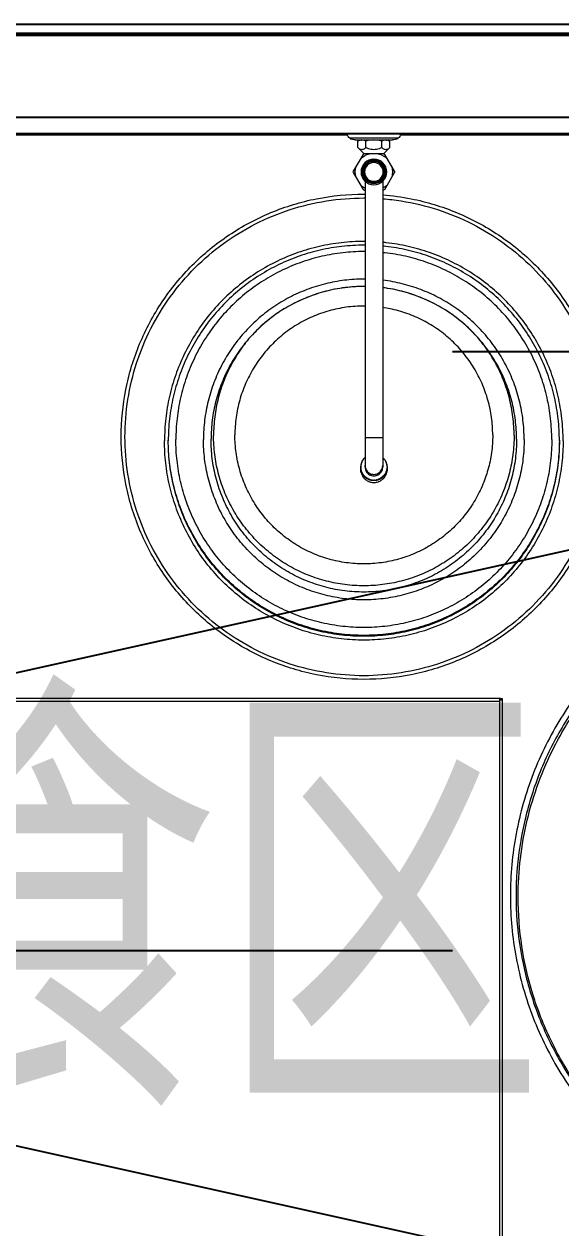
# Model space of a CAD drawing. Header units: millimetres. Extents: x 12325263 to 13848842, y -1463133 to 573208.
# Drawn here: x 12580280 to 12580707, y -837944 to -836987 of the extents above; entities that cross this region are included whole.
import ezdxf
from ezdxf.xclip import XClip

# ---------------------------------------------------------------- set-up
doc = ezdxf.new("R2010")
doc.units = ezdxf.units.MM
doc.header["$LTSCALE"] = 1000
doc.header["$XCLIPFRAME"] = 0
for name, color, linetype in [('A-ANNO-DIMS', 83, 'Continuous'), ('A-ANNO-TEXT', 7, 'Continuous'), ('fur202301', 252, 'Continuous'), ('WALL', 5, 'Continuous'), ('WALL-SHATCH', 8, 'Continuous'), ('建筑-楼板开洞', 251, 'Continuous')]:
    doc.layers.add(name, color=color, linetype=linetype)
doc.styles.add('_TCH_DIM_T3', font='SIMPLEX.shx', dxfattribs={"width": 0.705882, "bigfont": 'GBCBIG.shx'})
doc.styles.add('TITXV', font='', dxfattribs={"width": 0.7})
doc.styles.get('TITXV').set_extended_font_data('SimSun')
doc.dimstyles.new('_TCH_ARCH&&120', dxfattribs={"dimtxt": 306, "dimasz": 120, "dimexe": 300, "dimexo": 360, "dimgap": 147, "dimtad": 1, "dimdec": 0, "dimzin": 0, "dimdsep": 46, "dimtxsty": '_TCH_DIM_T3', "dimblk": 'ARCHTICK', "dimcen": 0.09, "dimclrt": 7, "dimazin": 2, "dimtfac": 1, "dimtdec": 0, "dimtix": 1, "dimtmove": 2, "dimatfit": 3, "dimfxl": 1, "dimfxlon": 1, "dimtolj": 1, "dimtzin": 0, "dimarcsym": 0})

# ---------------------------------------------------------------- blocks, each defined once
blk = doc.blocks.new('adgshg13-A$C7F010FC0')
at = {"layer": 'WALL-SHATCH'}
h = blk.add_hatch(color=256, dxfattribs=at)
h.dxf.hatch_style = 1
h.paths.add_polyline_path([(-60384.17, -16880.9), (-763.16, 197.48), (12587.62, -13153.3), (12587.62, -157996.02), (-162964.85, -188820.43), (-171262.38, -180522.9), (-171262.38, -31310.9), (-150707.19, -10755.71), (-131860.08, -7980.9), (-99162.38, -7980.9), (-99162.38, -4980.9), (-76620.43, -4980.9), (-70107.65, -16880.9)], flags=16)
h.paths.add_polyline_path([(-60091.23, -16380.9), (-646.88, 646.88), (12987.62, -12987.62), (12987.62, -158331.9), (-163100.58, -189250.38), (-171662.38, -180688.59), (-171662.38, -31145.21), (-150777.9, -10260.73), (-131896.69, -7480.9), (-99562.38, -7480.9), (-99562.38, -4580.9), (-76365.55, -4580.9), (-69907.51, -16380.9)])
blk = doc.blocks.new('A$C4C7A72D3')
at = {"layer": 'WALL', "color": 1}
blk.add_blockref('adgshg13-A$C7F010FC0', (210433.01, 205503.57), dxfattribs=at)
blk = doc.blocks.new('asdgag2019061318004869867')
at = {"color": 2, "lineweight": 25}
for p, q in [((2200, -7.1), (0, -7.1)), ((2200, -8.9), (0, -8.9)), ((0, -74.3), (2200, -74.3)), ((0.8, -87.1), (2199.2, -87.1))]:
    blk.add_line(p, q, dxfattribs=at)
at = {"lineweight": 0}
blk.add_line((821, -88.07), (41, -88.07), dxfattribs=at)
at = {"color": 1, "lineweight": 0}
for p, q in [((821, -87.41), (863, -87.41)), ((822.76, -90.72), (861.24, -90.72)), ((856.76, -92.1), (827.24, -92.1)), ((829.3, -93.08), (831, -92.1)), ((829.3, -98.1), (829.3, -93.08)), ((835.65, -98.1), (835.65, -93.08)), ((848.35, -98.1), (848.35, -93.08)), ((854.7, -93.08), (853, -92.1)), ((854.7, -98.1), (854.7, -93.08)), ((1337, -88.07), (863, -88.07)), ((825.66, -117), (833.4, -103.6)), ((834.3, -103.1), (829.3, -98.1)), ((834.26, -103.1), (849.74, -103.1)), ((849.7, -103.1), (854.7, -98.1)), ((850.6, -103.6), (858.34, -117)), ((833.4, -131.4), (825.66, -118)), ((858.34, -118), (850.6, -131.4)), ((835, -131.9), (834.26, -131.9)), ((835, -124.92), (835, -352.14)), ((849, -124.92), (849, -352.14)), ((849.74, -131.9), (849, -131.9)), ((759.44, -249.04), (759.69, -248.77)), ((940.31, -248.77), (940.56, -249.04)), ((849, -328.5), (835, -328.5)), ((831.76, -351.6), (831.5, -351.86)), ((831.5, -351.86), (831.75, -352.14)), ((831.5, -351.86), (831.5, -352.12)), ((831.5, -352.12), (831.62, -352.25)), ((831.75, -352.14), (831.5, -352.41)), ((831.5, -352.41), (831.76, -352.67)), ((831.5, -352.41), (831.5, -352.67)), ((831.5, -352.67), (831.63, -352.8)), ((831.5, -353.22), (831.5, -353.92)), ((831.81, -351.07), (831.53, -351.32)), ((831.53, -351.32), (831.76, -351.6)), ((831.53, -351.33), (831.53, -351.58)), ((831.53, -351.58), (831.64, -351.7)), ((831.76, -352.67), (831.53, -352.96)), ((831.53, -352.96), (831.81, -353.2)), ((831.53, -352.96), (831.53, -353.22)), ((831.53, -353.22), (831.68, -353.35)), ((831.88, -350.54), (831.59, -350.77)), ((831.59, -350.77), (831.81, -351.07)), ((831.59, -350.8), (831.59, -351.03)), ((831.59, -351.03), (831.66, -351.13)), ((831.81, -353.2), (831.59, -353.5)), ((831.59, -353.5), (831.88, -353.73)), ((831.59, -353.5), (831.59, -353.76)), ((831.59, -353.76), (831.75, -353.89)), ((831.97, -350.01), (831.68, -350.23)), ((831.68, -350.23), (831.88, -350.54)), ((831.68, -350.27), (831.68, -350.49)), ((831.68, -350.49), (831.76, -350.62)), ((831.88, -353.73), (831.68, -354.04)), ((831.68, -354.04), (831.97, -354.26)), ((831.68, -354.04), (831.68, -354.3)), ((832.1, -349.49), (831.79, -349.69)), ((831.79, -349.69), (831.97, -350.01)), ((831.79, -349.69), (831.79, -349.96)), ((831.79, -349.96), (831.86, -350.08)), ((832.25, -348.98), (831.93, -349.16)), ((831.93, -349.16), (832.1, -349.49)), ((831.93, -349.16), (831.93, -349.43)), ((831.93, -349.43), (831.99, -349.55)), ((832.43, -348.48), (832.1, -348.64)), ((832.1, -348.64), (832.25, -348.98)), ((832.1, -348.64), (832.1, -348.91)), ((832.1, -348.91), (832.15, -349.02)), ((832.64, -347.98), (832.3, -348.13)), ((832.3, -348.13), (832.43, -348.48)), ((832.3, -348.13), (832.3, -348.39)), ((832.3, -348.39), (832.35, -348.52)), ((832.87, -347.5), (832.52, -347.63)), ((832.52, -347.63), (832.64, -347.98)), ((832.52, -347.63), (832.52, -347.89)), ((832.52, -347.89), (832.55, -347.98)), ((833.12, -347.03), (832.77, -347.14)), ((832.77, -347.14), (832.87, -347.5)), ((832.77, -347.14), (832.77, -347.41)), ((832.77, -347.41), (832.79, -347.46)), ((833.4, -346.57), (833.05, -346.67)), ((833.05, -346.67), (833.12, -347.03)), ((833.05, -346.67), (833.05, -346.93)), ((833.05, -346.93), (833.07, -347.05)), ((833.71, -346.13), (833.35, -346.21)), ((833.35, -346.21), (833.4, -346.57)), ((833.35, -346.47), (833.36, -346.58)), ((834.03, -345.71), (833.67, -345.77)), ((833.67, -345.77), (833.71, -346.13)), ((834.38, -345.3), (834.02, -345.34)), ((834.02, -345.34), (834.03, -345.71)), ((834.75, -344.92), (834.38, -344.94)), ((834.38, -344.94), (834.38, -345.3)), ((834.77, -344.55), (834.75, -344.92)), ((835, -344.55), (834.77, -344.55)), ((849.23, -344.55), (849, -344.55)), ((849.25, -344.92), (849.23, -344.55)), ((849.62, -344.94), (849.25, -344.92)), ((849.62, -345.3), (849.62, -344.94)), ((849.98, -345.34), (849.62, -345.3)), ((849.97, -345.71), (849.98, -345.34)), ((850.33, -345.77), (849.97, -345.71)), ((850.29, -346.13), (850.33, -345.77)), ((850.65, -346.21), (850.29, -346.13)), ((850.6, -346.57), (850.65, -346.21)), ((850.95, -346.67), (850.6, -346.57)), ((850.64, -346.58), (850.65, -346.47)), ((850.88, -347.03), (850.95, -346.67)), ((851.23, -347.14), (850.88, -347.03)), ((850.93, -347.05), (850.95, -346.93)), ((850.95, -346.67), (850.95, -346.93)), ((851.13, -347.5), (851.23, -347.14)), ((851.48, -347.63), (851.13, -347.5)), ((851.2, -347.52), (851.23, -347.41)), ((851.23, -347.14), (851.23, -347.41)), ((851.36, -347.98), (851.48, -347.63)), ((851.7, -348.13), (851.36, -347.98)), ((851.45, -347.98), (851.48, -347.89)), ((851.48, -347.63), (851.48, -347.89)), ((851.57, -348.48), (851.7, -348.13)), ((851.9, -348.64), (851.57, -348.48)), ((851.65, -348.52), (851.7, -348.39)), ((851.7, -348.13), (851.7, -348.39)), ((851.75, -348.98), (851.9, -348.64)), ((852.07, -349.16), (851.75, -348.98)), ((851.85, -349.02), (851.9, -348.91)), ((851.9, -348.64), (851.9, -348.91)), ((851.9, -349.49), (852.07, -349.16)), ((852.21, -349.69), (851.9, -349.49)), ((852.01, -349.55), (852.07, -349.43)), ((852.03, -350.01), (852.21, -349.69)), ((852.32, -350.23), (852.03, -350.01)), ((852.03, -354.26), (852.32, -354.04)), ((852.07, -349.16), (852.07, -349.43)), ((852.12, -350.54), (852.32, -350.23)), ((852.41, -350.77), (852.12, -350.54)), ((852.12, -353.73), (852.41, -353.5)), ((852.32, -354.04), (852.12, -353.73)), ((852.14, -350.08), (852.21, -349.96)), ((852.19, -351.07), (852.41, -350.77)), ((852.47, -351.32), (852.19, -351.07)), ((852.19, -353.2), (852.47, -352.96)), ((852.41, -353.5), (852.19, -353.2)), ((852.21, -349.69), (852.21, -349.96)), ((852.24, -350.62), (852.32, -350.49)), ((852.24, -351.6), (852.47, -351.32)), ((852.5, -351.86), (852.24, -351.6)), ((852.24, -352.67), (852.5, -352.41)), ((852.47, -352.96), (852.24, -352.67)), ((852.25, -352.14), (852.5, -351.86)), ((852.5, -352.41), (852.25, -352.14)), ((852.25, -353.89), (852.41, -353.76)), ((852.32, -350.27), (852.32, -350.49)), ((852.32, -351.16), (852.41, -351.03)), ((852.32, -353.35), (852.47, -353.22)), ((852.32, -354.04), (852.32, -354.3)), ((852.36, -351.7), (852.47, -351.58)), ((852.37, -352.8), (852.5, -352.67)), ((852.38, -352.25), (852.5, -352.12)), ((852.41, -350.8), (852.41, -351.03)), ((852.41, -353.5), (852.41, -353.76)), ((852.47, -351.33), (852.47, -351.58)), ((852.47, -352.96), (852.47, -353.22)), ((852.5, -351.86), (852.5, -352.12)), ((852.5, -352.41), (852.5, -352.67)), ((852.5, -353.22), (852.5, -353.92)), ((831.68, -354.3), (831.85, -354.43)), ((831.97, -354.26), (831.79, -354.58)), ((831.79, -354.58), (832.1, -354.78)), ((831.79, -354.58), (831.79, -354.84)), ((831.79, -354.84), (831.98, -354.96)), ((832.1, -354.78), (831.93, -355.11)), ((831.93, -355.11), (832.25, -355.29)), ((831.93, -355.11), (831.93, -355.37)), ((831.93, -355.37), (832.14, -355.49)), ((832.25, -355.29), (832.1, -355.63)), ((832.1, -355.63), (832.43, -355.8)), ((832.1, -355.63), (832.1, -355.89)), ((832.1, -355.89), (832.32, -356)), ((832.43, -355.8), (832.3, -356.14)), ((832.3, -356.14), (832.64, -356.29)), ((832.3, -356.14), (832.3, -356.4)), ((832.3, -356.4), (832.54, -356.51)), ((832.64, -356.29), (832.52, -356.64)), ((832.52, -356.64), (832.87, -356.77)), ((832.52, -356.64), (832.52, -356.9)), ((832.52, -356.9), (832.78, -357)), ((832.87, -356.77), (832.77, -357.13)), ((832.77, -357.13), (833.12, -357.24)), ((832.77, -357.13), (832.77, -357.39)), ((832.77, -357.39), (833.05, -357.48)), ((833.12, -357.24), (833.05, -357.6)), ((833.05, -357.6), (833.4, -357.7)), ((833.05, -357.6), (833.05, -357.86)), ((833.05, -357.86), (833.34, -357.94)), ((833.4, -357.7), (833.35, -358.06)), ((833.35, -358.06), (833.71, -358.14)), ((833.35, -358.06), (833.35, -358.32)), ((833.35, -358.32), (833.65, -358.39)), ((833.71, -358.14), (833.67, -358.5)), ((833.67, -358.5), (834.03, -358.56)), ((833.67, -358.5), (833.67, -358.76)), ((833.67, -358.76), (833.99, -358.82)), ((834.03, -358.56), (834.02, -358.93)), ((834.02, -358.93), (834.38, -358.97)), ((834.02, -358.93), (834.02, -359.19)), ((834.02, -359.19), (834.38, -359.23)), ((834.38, -358.97), (834.38, -359.34)), ((834.38, -359.34), (834.75, -359.36)), ((834.38, -359.34), (834.38, -359.6)), ((834.38, -359.6), (834.75, -359.62)), ((834.75, -359.62), (834.75, -359.36)), ((834.75, -359.36), (834.77, -359.72)), ((834.75, -359.62), (834.77, -359.98)), ((834.77, -359.72), (835.14, -359.72)), ((834.77, -359.72), (834.77, -359.98)), ((834.77, -359.98), (835.14, -359.99)), ((835.14, -359.99), (835.14, -359.72)), ((835.14, -359.72), (835.18, -360.09)), ((835.14, -359.99), (835.18, -360.35)), ((835.18, -360.09), (835.55, -360.07)), ((835.18, -360.09), (835.18, -360.35)), ((835.18, -360.35), (835.55, -360.33)), ((835.55, -360.07), (835.61, -360.43)), ((835.55, -360.33), (835.55, -360.07)), ((835.55, -360.33), (835.61, -360.7)), ((835.61, -360.43), (835.98, -360.4)), ((835.61, -360.43), (835.61, -360.7)), ((835.61, -360.7), (835.98, -360.66)), ((835.98, -360.4), (836.05, -360.76)), ((835.98, -360.66), (835.98, -360.4)), ((835.98, -360.66), (836.05, -361.02)), ((836.05, -360.76), (836.42, -360.7)), ((836.05, -360.76), (836.05, -361.02)), ((836.05, -361.02), (836.42, -360.96)), ((836.42, -360.7), (836.51, -361.05)), ((836.42, -360.96), (836.42, -360.7)), ((836.42, -360.96), (836.51, -361.32)), ((836.51, -361.05), (836.88, -360.98)), ((836.51, -361.05), (836.51, -361.32)), ((836.51, -361.32), (836.88, -361.24)), ((836.88, -360.98), (836.99, -361.33)), ((836.88, -361.24), (836.88, -360.98)), ((836.88, -361.24), (836.99, -361.59)), ((836.99, -361.33), (837.35, -361.23)), ((836.99, -361.33), (836.99, -361.59)), ((836.99, -361.59), (837.35, -361.5)), ((837.35, -361.23), (837.48, -361.58)), ((837.35, -361.5), (837.35, -361.23)), ((837.35, -361.5), (837.48, -361.84)), ((837.48, -361.58), (837.83, -361.46)), ((837.48, -361.58), (837.48, -361.84)), ((837.48, -361.84), (837.83, -361.73)), ((837.83, -361.46), (837.98, -361.8)), ((837.83, -361.73), (837.83, -361.46)), ((837.83, -361.73), (837.98, -362.06)), ((837.98, -361.8), (838.33, -361.67)), ((837.98, -361.8), (837.98, -362.06)), ((837.98, -362.06), (838.33, -361.93)), ((838.33, -361.67), (838.5, -362)), ((838.33, -361.93), (838.33, -361.67)), ((838.33, -361.93), (838.5, -362.26)), ((838.5, -362), (838.83, -361.85)), ((838.5, -362), (838.5, -362.26)), ((838.5, -362.26), (838.83, -362.11)), ((838.83, -361.85), (839.02, -362.17)), ((838.83, -362.11), (838.83, -361.85)), ((838.83, -362.11), (839.02, -362.43)), ((839.02, -362.17), (839.35, -362)), ((839.02, -362.17), (839.02, -362.43)), ((839.02, -362.43), (839.35, -362.26)), ((839.35, -362), (839.55, -362.31)), ((839.35, -362.26), (839.35, -362)), ((839.35, -362.26), (839.55, -362.57)), ((839.55, -362.31), (839.87, -362.12)), ((839.55, -362.31), (839.55, -362.57)), ((839.55, -362.57), (839.87, -362.39)), ((839.87, -362.12), (840.09, -362.42)), ((839.87, -362.39), (839.87, -362.12)), ((839.87, -362.39), (840.09, -362.68)), ((840.09, -362.42), (840.4, -362.22)), ((840.09, -362.42), (840.09, -362.68)), ((840.09, -362.68), (840.4, -362.48)), ((840.4, -362.22), (840.63, -362.51)), ((840.4, -362.48), (840.4, -362.22)), ((840.4, -362.48), (840.63, -362.77)), ((840.63, -362.51), (840.93, -362.29)), ((840.63, -362.77), (840.93, -362.55)), ((840.63, -362.55), (840.63, -362.77)), ((840.93, -362.29), (841.18, -362.56)), ((840.93, -362.55), (840.93, -362.29)), ((840.93, -362.55), (841.18, -362.83)), ((841.18, -362.56), (841.46, -362.33)), ((841.18, -362.83), (841.46, -362.59)), ((841.18, -362.59), (841.18, -362.83)), ((841.46, -362.33), (841.73, -362.59)), ((841.46, -362.59), (841.46, -362.33)), ((841.46, -362.59), (841.73, -362.85)), ((841.73, -362.59), (842, -362.35)), ((841.73, -362.85), (842, -362.61)), ((841.73, -362.61), (841.73, -362.85)), ((842, -362.35), (842.27, -362.59)), ((842, -362.61), (842, -362.35)), ((842, -362.61), (842.27, -362.85)), ((842.27, -362.59), (842.54, -362.33)), ((842.27, -362.85), (842.54, -362.59)), ((842.27, -362.61), (842.27, -362.85)), ((842.54, -362.33), (842.82, -362.56)), ((842.54, -362.59), (842.54, -362.33)), ((842.54, -362.59), (842.82, -362.83)), ((842.82, -362.56), (843.07, -362.29)), ((842.82, -362.83), (843.07, -362.55)), ((842.82, -362.59), (842.82, -362.83)), ((843.07, -362.29), (843.37, -362.51)), ((843.07, -362.55), (843.07, -362.29)), ((843.07, -362.55), (843.37, -362.77)), ((843.37, -362.51), (843.6, -362.22)), ((843.37, -362.77), (843.6, -362.48)), ((843.37, -362.55), (843.37, -362.77)), ((843.6, -362.22), (843.91, -362.42)), ((843.6, -362.48), (843.6, -362.22)), ((843.6, -362.48), (843.91, -362.68)), ((843.91, -362.42), (844.13, -362.12)), ((843.91, -362.68), (844.13, -362.39)), ((843.91, -362.42), (843.91, -362.68)), ((844.13, -362.12), (844.45, -362.31)), ((844.13, -362.39), (844.13, -362.12)), ((844.13, -362.39), (844.45, -362.57)), ((844.45, -362.31), (844.65, -362)), ((844.45, -362.57), (844.65, -362.26)), ((844.45, -362.31), (844.45, -362.57)), ((844.65, -362), (844.98, -362.17)), ((844.65, -362.26), (844.65, -362)), ((844.65, -362.26), (844.98, -362.43)), ((844.98, -362.17), (845.17, -361.85)), ((844.98, -362.43), (845.17, -362.11)), ((844.98, -362.17), (844.98, -362.43)), ((845.17, -361.85), (845.5, -362)), ((845.17, -362.11), (845.17, -361.85)), ((845.17, -362.11), (845.5, -362.26)), ((845.5, -362), (845.67, -361.67)), ((845.5, -362.26), (845.67, -361.93)), ((845.5, -362), (845.5, -362.26)), ((845.67, -361.67), (846.02, -361.8)), ((845.67, -361.93), (845.67, -361.67)), ((845.67, -361.93), (846.02, -362.06)), ((846.02, -361.8), (846.17, -361.46)), ((846.02, -362.06), (846.17, -361.73)), ((846.02, -361.8), (846.02, -362.06)), ((846.17, -361.46), (846.52, -361.58)), ((846.17, -361.73), (846.17, -361.46)), ((846.17, -361.73), (846.52, -361.84)), ((846.52, -361.58), (846.65, -361.23)), ((846.52, -361.84), (846.65, -361.5)), ((846.52, -361.58), (846.52, -361.84)), ((846.65, -361.23), (847.01, -361.33)), ((846.65, -361.5), (846.65, -361.23)), ((846.65, -361.5), (847.01, -361.59)), ((847.01, -361.33), (847.13, -360.98)), ((847.01, -361.59), (847.13, -361.24)), ((847.01, -361.33), (847.01, -361.59)), ((847.13, -360.98), (847.49, -361.05)), ((847.13, -361.24), (847.13, -360.98)), ((847.13, -361.24), (847.49, -361.32)), ((847.49, -361.05), (847.58, -360.7)), ((847.49, -361.32), (847.58, -360.96)), ((847.49, -361.05), (847.49, -361.32)), ((847.58, -360.7), (847.95, -360.76)), ((847.58, -360.96), (847.58, -360.7)), ((847.58, -360.96), (847.95, -361.02)), ((847.95, -360.76), (848.02, -360.4)), ((847.95, -361.02), (848.02, -360.66)), ((847.95, -360.76), (847.95, -361.02)), ((848.02, -360.4), (848.39, -360.43)), ((848.02, -360.66), (848.02, -360.4)), ((848.02, -360.66), (848.39, -360.7)), ((848.39, -360.43), (848.45, -360.07)), ((848.39, -360.7), (848.45, -360.33)), ((848.39, -360.43), (848.39, -360.7)), ((848.45, -360.07), (848.82, -360.09)), ((848.45, -360.33), (848.45, -360.07)), ((848.45, -360.33), (848.82, -360.35)), ((848.82, -360.09), (848.86, -359.72)), ((848.82, -360.35), (848.86, -359.99)), ((848.82, -360.09), (848.82, -360.35)), ((848.86, -359.72), (849.23, -359.72)), ((848.86, -359.99), (848.86, -359.72)), ((848.86, -359.99), (849.23, -359.98)), ((849.23, -359.72), (849.25, -359.36)), ((849.23, -359.98), (849.25, -359.62)), ((849.23, -359.72), (849.23, -359.98)), ((849.25, -359.36), (849.62, -359.34)), ((849.25, -359.62), (849.25, -359.36)), ((849.25, -359.62), (849.62, -359.6)), ((849.62, -358.97), (849.98, -358.93)), ((849.62, -359.34), (849.62, -358.97)), ((849.62, -359.23), (849.98, -359.19)), ((849.62, -359.34), (849.62, -359.6)), ((849.97, -358.56), (850.33, -358.5)), ((849.98, -358.93), (849.97, -358.56)), ((849.98, -358.93), (849.98, -359.19)), ((850.01, -358.82), (850.33, -358.76)), ((850.29, -358.14), (850.65, -358.06)), ((850.33, -358.5), (850.29, -358.14)), ((850.33, -358.5), (850.33, -358.76)), ((850.35, -358.39), (850.65, -358.32)), ((850.6, -357.7), (850.95, -357.6)), ((850.65, -358.06), (850.6, -357.7)), ((850.65, -358.06), (850.65, -358.32)), ((850.66, -357.94), (850.95, -357.86)), ((850.88, -357.24), (851.23, -357.13)), ((850.95, -357.6), (850.88, -357.24)), ((850.95, -357.48), (851.23, -357.39)), ((850.95, -357.6), (850.95, -357.86)), ((851.13, -356.77), (851.48, -356.64)), ((851.23, -357.13), (851.13, -356.77)), ((851.22, -357), (851.48, -356.9)), ((851.23, -357.13), (851.23, -357.39)), ((851.36, -356.29), (851.7, -356.14)), ((851.48, -356.64), (851.36, -356.29)), ((851.46, -356.51), (851.7, -356.4)), ((851.48, -356.64), (851.48, -356.9)), ((851.57, -355.8), (851.9, -355.63)), ((851.7, -356.14), (851.57, -355.8)), ((851.68, -356), (851.9, -355.89)), ((851.7, -356.14), (851.7, -356.4)), ((851.75, -355.29), (852.07, -355.11)), ((851.9, -355.63), (851.75, -355.29)), ((851.86, -355.49), (852.07, -355.37)), ((851.9, -354.78), (852.21, -354.58)), ((852.07, -355.11), (851.9, -354.78)), ((851.9, -355.63), (851.9, -355.89)), ((852.02, -354.96), (852.21, -354.84)), ((852.21, -354.58), (852.03, -354.26)), ((852.07, -355.11), (852.07, -355.37)), ((852.15, -354.43), (852.32, -354.3)), ((852.21, -354.58), (852.21, -354.84)), ((740, -536.1), (740, -537.3)), ((740, -537.3), (742.2, -537.3)), ((740, -537.3), (740, -1024.9)), ((741.2, -536.1), (1460, -536.1)), ((742.2, -536.84), (742.2, -538.3)), ((1457.8, -538.3), (742.2, -538.3)), ((742.2, -538.3), (742.2, -1023.9))]:
    blk.add_line(p, q, dxfattribs=at)
for radius in [10.2, 9.2, 8.75, 8.32, 7.42]:
    blk.add_circle((842, -117.5), radius, dxfattribs=at)
for centre, radius, start, end in [((825, -87.41), 4, 180, 235.85798), ((827.24, -84.1), 8, 235.85786, 270), ((833.08, -99.11), 7.1, 110.34462, 112.28257), ((832.96, -98.79), 6.76, 109.822, 110.33231), ((832.48, -96.98), 4.88, 90.0745, 98.55223), ((851.52, -96.98), 4.88, 81.44775, 89.92546), ((851.04, -98.79), 6.76, 69.66781, 70.17811), ((856.76, -84.1), 8, 270, 304.14214), ((859, -87.41), 4, 304.14202, 0), ((842, -117.5), 14.8, 103.35118, 136.64882), ((834.26, -104.1), 1, 90, 150), ((842, -117.5), 14.8, 43.35118, 76.64882), ((849.74, -104.1), 1, 30, 90), ((842, -117.5), 14.8, 163.35118, 196.64882), ((842, -117.5), 14.8, 343.35118, 16.64882), ((826.53, -117.5), 1, 150, 210), ((857.47, -117.5), 1, 330, 30), ((842, -117.5), 14.8, 223.35118, 241.64032), ((834.26, -130.9), 1, 210, 270), ((842, -117.5), 14.8, 298.35968, 316.64882), ((849.74, -130.9), 1, 270, 330), ((850, -327.07), 119.52, 139.07304, 139.24743), ((849.92, -329.97), 121.39, 137.14533, 138.01553), ((849.78, -329.85), 121.21, 137.15953, 138.01395), ((849.99, -327.06), 119.51, 138.70964, 139.07304), ((850.08, -329.97), 121.39, 41.98447, 42.85467), ((850.22, -329.85), 121.21, 41.98605, 42.84047), ((850.01, -327.06), 119.51, 40.92696, 41.29036), ((850, -327.07), 119.52, 40.75257, 40.92696), ((849.62, -330.43), 155.12, 180.14016, 180.27943), ((850.38, -330.43), 155.12, 359.72057, 359.85984), ((841.86, -352.44), 10.36, 178.25998, 179.59425), ((841.89, -352.44), 10.39, 181.2631, 182.86329), ((841.81, -353.92), 10.31, 180.00015, 180.66639), ((841.86, -353.92), 10.36, 180.66696, 182.21123), ((841.94, -352.44), 10.44, 175.63433, 176.36058), ((841.93, -352.44), 10.43, 176.36065, 176.6602), ((841.95, -352.45), 10.45, 175.24777, 175.63439), ((841.95, -352.44), 10.45, 184.27521, 184.66731), ((841.96, -352.44), 10.46, 184.66743, 185.8078), ((841.97, -352.45), 10.47, 173.15796, 173.71544), ((841.97, -352.45), 10.47, 172.71132, 173.15797), ((841.97, -352.45), 10.47, 172.22983, 172.71132), ((841.97, -352.43), 10.47, 187.29353, 187.69669), ((841.97, -352.43), 10.47, 187.69669, 188.10815), ((841.97, -352.43), 10.47, 188.10814, 188.75312), ((841.96, -352.44), 10.46, 188.75295, 190.307), ((841.96, -352.44), 10.46, 169.62029, 170.1575), ((841.95, -352.44), 10.45, 169.21682, 169.62027), ((841.89, -352.43), 10.39, 166.3123, 167.31398), ((841.91, -352.44), 10.4, 163.54869, 164.13095), ((841.91, -352.44), 10.41, 163.23428, 163.54872), ((841.94, -352.45), 10.44, 160.21286, 160.7106), ((841.95, -352.45), 10.45, 157.18667, 157.7254), ((841.93, -352.44), 10.43, 154.55857, 154.85089), ((841.93, -352.44), 10.43, 154.17371, 154.55858), ((841.92, -352.43), 10.41, 151.21458, 152.21297), ((841.96, -352.46), 10.47, 148.42298, 148.66148), ((841.98, -352.47), 10.49, 145.48423, 145.78651), ((841.97, -352.47), 10.48, 142.541, 142.75184), ((841.94, -352.44), 10.44, 139.5173, 139.76321), ((842.04, -350.91), 6.96, 349.97534, 359.98982), ((842.06, -352.44), 10.44, 40.23679, 40.4827), ((842.03, -352.47), 10.48, 37.45899, 37.81186), ((842.03, -352.47), 10.48, 37.24816, 37.459), ((842.02, -352.47), 10.49, 34.51577, 34.79794), ((842.02, -352.47), 10.49, 34.21349, 34.51577), ((842.03, -352.46), 10.47, 31.57702, 31.78375), ((842.04, -352.46), 10.47, 31.33852, 31.57702), ((842.07, -352.44), 10.43, 25.44142, 25.82629), ((842.07, -352.44), 10.43, 25.14911, 25.44143), ((842.05, -352.45), 10.45, 22.2746, 22.81333), ((842.06, -352.45), 10.44, 19.2894, 19.78714), ((842.09, -352.44), 10.41, 16.45128, 16.76572), ((842.09, -352.44), 10.4, 15.86905, 16.45131), ((842.11, -352.43), 10.39, 12.68602, 13.6877), ((842.05, -352.44), 10.45, 10.37973, 10.78318), ((842.04, -352.44), 10.46, 9.8425, 10.37971), ((842.04, -352.44), 10.46, 349.693, 351.24705), ((842.03, -352.43), 10.47, 351.24688, 351.89186), ((842.03, -352.45), 10.47, 7.28868, 7.77017), ((842.03, -352.43), 10.47, 351.89185, 352.30331), ((842.03, -352.43), 10.47, 352.30331, 352.70647), ((842.03, -352.45), 10.47, 6.84203, 7.28868), ((842.04, -352.44), 10.46, 354.1922, 355.33257), ((842.05, -352.45), 10.45, 4.36561, 4.75223), ((842.06, -352.44), 10.44, 3.63942, 4.36567), ((842.05, -352.44), 10.45, 355.33269, 355.72479), ((842.11, -352.44), 10.39, 357.13671, 358.7369), ((842.14, -353.92), 10.36, 357.78877, 359.33304), ((842.14, -352.44), 10.36, 0.40575, 1.74002), ((842.19, -353.92), 10.31, 359.33361, 359.99985), ((841.91, -353.92), 10.41, 182.21102, 183.61236), ((841.94, -353.92), 10.44, 183.61237, 185.22336), ((841.97, -353.92), 10.47, 185.22313, 186.54522), ((841.98, -353.91), 10.48, 186.54506, 186.78828), ((841.98, -353.91), 10.48, 186.78836, 189.4557), ((841.98, -353.91), 10.48, 189.45575, 189.75634), ((841.97, -353.92), 10.47, 189.75615, 191.18314), ((841.95, -352.44), 10.45, 190.30723, 190.56772), ((841.94, -352.44), 10.44, 190.56754, 191.68904), ((841.95, -353.92), 10.45, 191.18316, 192.33425), ((841.91, -352.45), 10.41, 191.6887, 193.30543), ((841.88, -352.45), 10.37, 193.30593, 193.8879), ((841.88, -352.45), 10.38, 193.88816, 194.95582), ((841.89, -352.45), 10.39, 194.95576, 195.85511), ((841.9, -352.45), 10.4, 195.85503, 196.31666), ((841.91, -352.44), 10.41, 196.31664, 196.53277), ((841.92, -352.44), 10.42, 196.53295, 197.89505), ((841.93, -352.44), 10.43, 197.8949, 198.48907), ((841.94, -352.44), 10.44, 198.48909, 199.33712), ((841.94, -352.44), 10.44, 199.33708, 199.69417), ((841.94, -352.43), 10.44, 199.69421, 200.84876), ((841.95, -352.43), 10.45, 200.84873, 201.54819), ((841.95, -352.43), 10.45, 201.54818, 202.36377), ((841.95, -352.43), 10.45, 202.36377, 202.67289), ((841.94, -352.43), 10.45, 202.67286, 203.79985), ((841.94, -352.43), 10.44, 203.79988, 204.0336), ((841.94, -352.44), 10.44, 204.03355, 205.01365), ((841.93, -352.44), 10.43, 205.0137, 205.37865), ((841.93, -352.44), 10.43, 205.37851, 206.73115), ((841.92, -352.45), 10.42, 206.73131, 207.02766), ((841.91, -352.45), 10.41, 207.02761, 207.78678), ((841.91, -352.45), 10.41, 207.78692, 208.39306), ((841.92, -352.44), 10.42, 208.39302, 208.82513), ((841.94, -352.44), 10.44, 208.82531, 210.00357), ((841.95, -352.43), 10.45, 210.00337, 210.20978), ((841.95, -352.43), 10.46, 210.20987, 211.10353), ((841.96, -352.42), 10.47, 211.10344, 211.39005), ((841.96, -352.42), 10.47, 211.39004, 211.62498), ((841.97, -352.41), 10.48, 211.62511, 212.93952), ((841.98, -352.41), 10.48, 212.9394, 213.22151), ((841.98, -352.41), 10.49, 213.22153, 213.99396), ((841.98, -352.41), 10.49, 213.99394, 214.40382), ((841.98, -352.41), 10.49, 214.40382, 215.88372), ((841.98, -352.41), 10.49, 215.88373, 216.23699), ((841.98, -352.41), 10.49, 216.23696, 217.11412), ((841.98, -352.41), 10.48, 217.11415, 217.41832), ((841.97, -352.41), 10.48, 217.41833, 217.62045), ((841.97, -352.42), 10.47, 217.62034, 218.82104), ((841.96, -352.42), 10.46, 218.82115, 219.24028), ((841.95, -352.43), 10.45, 219.24012, 220.41745), ((841.94, -352.45), 10.43, 220.4174, 221.64476), ((841.93, -352.45), 10.42, 221.64505, 222.10396), ((841.94, -352.44), 10.43, 222.10395, 222.4916), ((841.95, -352.44), 10.45, 222.49172, 223.43848), ((841.96, -352.42), 10.47, 223.43868, 225.02603), ((841.98, -352.41), 10.49, 225.02586, 226.23883), ((841.98, -352.4), 10.5, 226.2387, 226.44191), ((841.98, -352.4), 10.5, 226.44191, 226.67672), ((841.99, -352.39), 10.51, 226.67681, 227.96461), ((841.99, -352.39), 10.51, 227.96457, 229.20277), ((841.99, -352.39), 10.51, 229.20274, 229.6913), ((841.99, -352.39), 10.51, 229.69127, 230.90455), ((841.99, -352.4), 10.5, 230.90446, 232.46111), ((841.98, -352.41), 10.49, 232.46109, 233.83012), ((841.97, -352.42), 10.47, 233.82995, 235.48677), ((841.97, -352.42), 10.47, 235.4876, 237.11001), ((841.98, -352.4), 10.5, 237.10984, 238.47443), ((841.99, -352.38), 10.52, 238.47444, 240.03371), ((842, -352.37), 10.53, 240.03359, 241.27076), ((842, -352.37), 10.54, 241.27068, 241.4771), ((842, -352.36), 10.54, 241.4771, 241.69681), ((842, -352.36), 10.54, 241.69684, 242.96873), ((842, -352.36), 10.54, 242.96867, 244.48365), ((842, -352.37), 10.53, 244.4836, 245.8996), ((841.99, -352.38), 10.52, 245.8995, 247.47756), ((841.99, -352.4), 10.5, 247.47759, 248.81087), ((841.98, -352.42), 10.48, 248.81108, 249.30279), ((841.98, -352.41), 10.49, 249.30308, 250.50299), ((841.99, -352.39), 10.51, 250.50311, 252.09592), ((842, -352.37), 10.54, 252.09579, 253.49183), ((842, -352.35), 10.55, 253.4918, 255.02237), ((842, -352.34), 10.56, 255.0223, 257.95434), ((842, -352.35), 10.55, 257.95427, 259.49473), ((842, -352.36), 10.54, 259.49471, 260.87637), ((842, -352.39), 10.52, 260.87624, 262.4764), ((841.99, -352.41), 10.49, 262.47668, 263.10299), ((842, -352.4), 10.5, 263.10323, 264.15763), ((842, -352.38), 10.52, 264.1577, 265.50473), ((842, -352.36), 10.54, 265.50474, 267.07122), ((842, -352.34), 10.56, 267.07112, 268.4989), ((842, -352.34), 10.56, 268.49885, 270.00003), ((842, -352.34), 10.56, 269.99997, 271.50115), ((842, -352.34), 10.56, 271.5011, 272.92888), ((842, -352.36), 10.54, 272.92878, 274.49526), ((842, -352.38), 10.52, 274.49527, 275.8423), ((842, -352.4), 10.5, 275.84237, 276.89677), ((842.01, -352.41), 10.49, 276.89701, 277.52332), ((842, -352.39), 10.52, 277.5236, 279.12376), ((842, -352.36), 10.54, 279.12363, 280.50529), ((842, -352.35), 10.55, 280.50527, 282.04573), ((842, -352.34), 10.56, 282.04566, 284.9777), ((842, -352.35), 10.55, 284.97763, 286.5082), ((842, -352.37), 10.54, 286.50817, 287.90421), ((842.01, -352.39), 10.51, 287.90408, 289.49689), ((842.02, -352.41), 10.49, 289.49701, 290.69692), ((842.02, -352.42), 10.48, 290.69721, 291.18892), ((842.01, -352.4), 10.5, 291.18913, 292.52241), ((842.01, -352.38), 10.52, 292.52244, 294.1005), ((842, -352.37), 10.53, 294.1004, 295.5164), ((842, -352.36), 10.54, 295.51635, 297.03133), ((842, -352.36), 10.54, 297.03127, 298.30316), ((842, -352.36), 10.54, 298.30319, 298.5229), ((842, -352.37), 10.54, 298.5229, 298.72932), ((842, -352.37), 10.53, 298.72924, 299.96641), ((842.01, -352.38), 10.52, 299.96629, 301.52556), ((842.02, -352.4), 10.5, 301.52557, 302.89016), ((842.03, -352.42), 10.47, 302.88999, 304.5124), ((842.03, -352.42), 10.47, 304.51323, 306.17005), ((842.02, -352.41), 10.49, 306.16988, 307.53891), ((842.01, -352.4), 10.5, 307.53889, 309.09554), ((842.01, -352.39), 10.51, 309.09545, 310.30873), ((842.01, -352.39), 10.51, 310.3087, 310.79726), ((842.01, -352.39), 10.51, 310.79723, 312.03543), ((842.01, -352.39), 10.51, 312.03539, 313.32319), ((842.02, -352.4), 10.5, 313.32328, 313.55809), ((842.02, -352.4), 10.5, 313.55809, 313.7613), ((842.02, -352.41), 10.49, 313.76117, 314.97414), ((842.04, -352.42), 10.47, 314.97397, 316.56132), ((842.05, -352.44), 10.45, 316.56152, 317.50828), ((842.06, -352.44), 10.43, 317.5084, 317.89605), ((842.07, -352.45), 10.42, 317.89604, 318.35495), ((842.06, -352.45), 10.43, 318.35524, 319.5826), ((842.05, -352.43), 10.45, 319.58255, 320.75988), ((842.04, -352.42), 10.46, 320.75972, 321.17885), ((842.03, -352.42), 10.47, 321.17896, 322.37966), ((842.03, -352.41), 10.48, 322.37955, 322.58167), ((842.02, -352.41), 10.48, 322.58168, 322.88585), ((842.02, -352.41), 10.49, 322.88588, 323.76304), ((842.02, -352.41), 10.49, 323.76301, 324.11627), ((842.02, -352.41), 10.49, 324.11628, 325.59618), ((842.02, -352.41), 10.49, 325.59618, 326.00606), ((842.02, -352.41), 10.49, 326.00604, 326.77847), ((842.02, -352.41), 10.48, 326.77849, 327.0606), ((842.03, -352.41), 10.48, 327.06048, 328.37489), ((842.04, -352.42), 10.47, 328.37502, 328.60996), ((842.04, -352.42), 10.47, 328.60995, 328.89656), ((842.05, -352.43), 10.46, 328.89647, 329.79013), ((842.05, -352.43), 10.45, 329.79022, 329.99663), ((842.06, -352.44), 10.44, 329.99643, 331.17469), ((842.08, -352.44), 10.42, 331.17487, 331.60698), ((842.09, -352.45), 10.41, 331.60694, 332.21308), ((842.09, -352.45), 10.41, 332.21322, 332.97239), ((842.08, -352.45), 10.42, 332.97234, 333.26869), ((842.07, -352.44), 10.43, 333.26885, 334.62149), ((842.06, -352.44), 10.44, 334.98635, 335.96645), ((842.06, -352.43), 10.44, 335.9664, 336.20012), ((842.06, -352.43), 10.45, 336.20015, 337.32714), ((842.05, -352.43), 10.45, 337.32711, 337.63623), ((842.05, -352.43), 10.45, 337.63623, 338.45182), ((842.05, -352.43), 10.45, 338.45181, 339.15127), ((842.06, -352.43), 10.44, 339.15124, 340.30579), ((842.06, -352.44), 10.44, 340.30583, 340.66292), ((842.06, -352.44), 10.44, 340.66288, 341.51091), ((842.07, -352.44), 10.43, 341.51093, 342.1051), ((842.08, -352.44), 10.42, 342.10495, 343.46705), ((842.09, -352.44), 10.41, 343.46723, 343.68336), ((842.11, -352.45), 10.39, 344.14489, 345.04424), ((842.12, -352.45), 10.38, 345.04418, 346.11184), ((842.12, -352.45), 10.37, 346.1121, 346.69407), ((842.09, -352.45), 10.41, 346.69457, 348.3113), ((842.05, -353.92), 10.45, 347.66575, 348.81684), ((842.06, -352.44), 10.44, 348.31096, 349.43246), ((842.03, -353.92), 10.47, 348.81686, 350.24385), ((842.05, -352.44), 10.45, 349.43228, 349.69277), ((842.02, -353.91), 10.48, 350.24366, 350.54425), ((842.02, -353.91), 10.48, 350.5443, 353.21164), ((842.03, -353.92), 10.47, 353.45478, 354.77687), ((842.02, -353.91), 10.48, 353.21172, 353.45494), ((842.06, -353.92), 10.44, 354.77664, 356.38763), ((842.09, -353.92), 10.41, 356.38764, 357.78898), ((740, -539.12), 3.02, 87.31161, 89.99276)]:
    blk.add_arc(centre, radius, start, end, dxfattribs=at)
for points, start_tangent, end_tangent in [([(829.3, -93.08), (830.39, -92.54)], (0.866025, 0.5), (0.925411, 0.378964)), ([(830.67, -92.43), (831.43, -92.21), (831.75, -92.15)], (0.940756, 0.339085), (0.989056, 0.14754)), ([(832.47, -92.1), (833.51, -92.21), (834.56, -92.54), (835.65, -93.08)], (1, 0), (0.866026, -0.5)), ([(835.65, -93.08), (837.82, -92.54), (839.92, -92.21), (842, -92.1)], (0.960769, 0.27735), (1, 0)), ([(842, -92.1), (844.1, -92.21), (846.2, -92.55), (848.35, -93.08)], (1, 0), (0.960769, -0.277351)), ([(848.35, -93.08), (849.44, -92.54), (850.49, -92.21), (851.53, -92.1)], (0.866026, 0.499999), (1, 0)), ([(852.25, -92.15), (852.57, -92.21), (853.33, -92.43)], (0.989056, -0.14754), (0.940756, -0.339084)), ([(853.39, -92.45), (853.61, -92.54), (854.7, -93.08)], (0.937699, -0.347449), (0.866025, -0.5)), ([(829.3, -98.1), (830.41, -99.05), (831.46, -99.61), (832.47, -99.8), (833.49, -99.61), (834.54, -99.05), (835.65, -98.1)], (0.707107, -0.707107), (0.707107, 0.707107)), ([(835.65, -98.1), (837.87, -99.05), (839.97, -99.61), (842, -99.8)], (0.894427, -0.447214), (1, 0)), ([(842, -99.8), (844.05, -99.61), (846.14, -99.05), (848.35, -98.1)], (1, 0), (0.894427, 0.447214)), ([(848.35, -98.1), (849.46, -99.05), (850.51, -99.61), (851.53, -99.8), (852.54, -99.61), (853.59, -99.05), (854.7, -98.1)], (0.707108, -0.707106), (0.707107, 0.707107)), ([(834.93, -135.71), (812.36, -138.82), (776.17, -149.8), (742.81, -167.62), (713.57, -191.61), (689.57, -220.84), (671.75, -254.18), (660.77, -290.37), (657.06, -327.99)], (-0.996945, -0.078109), (0, -1)), ([(834.95, -138.79), (820.29, -140.53), (791.3, -147.48), (763.77, -158.88), (738.35, -174.45), (715.69, -193.8), (696.33, -216.46), (680.76, -241.86), (669.35, -269.39), (662.39, -298.36), (660.06, -328.07)], (-0.99686, -0.079187), (0, -1)), ([(1042.94, -327.99), (1039.23, -290.37), (1028.25, -254.18), (1010.43, -220.84), (986.43, -191.61), (957.19, -167.62), (923.83, -149.8), (887.64, -138.82), (850, -135.12), (849, -135.12)], (0, 1), (-0.999986, -0.005199)), ([(1039.94, -328.07), (1037.61, -298.36), (1030.65, -269.39), (1019.24, -241.86), (1003.67, -216.46), (984.31, -193.8), (961.65, -174.45), (936.23, -158.88), (908.7, -147.48), (879.71, -140.53), (850, -138.19), (849, -138.19)], (0, 1), (-0.999986, -0.005275)), ([(691.5, -331.19), (692.5, -313.45), (695.47, -295.93), (700.39, -278.86), (707.2, -262.44), (715.79, -246.89), (726.08, -232.4), (737.92, -219.15), (751.18, -207.31), (765.67, -197.03), (781.23, -188.43), (797.65, -181.63), (814.73, -176.71), (832.25, -173.74), (834.99, -173.45)], (0, 1), (0.995508, 0.094672)), ([(694.5, -331.19), (695.48, -313.78), (698.4, -296.6), (703.23, -279.85), (709.9, -263.74), (718.33, -248.48), (728.43, -234.27), (740.04, -221.27), (753.05, -209.65), (767.27, -199.57), (782.53, -191.13), (798.64, -184.46), (815.4, -179.64), (832.59, -176.72), (834.99, -176.47)], (0, 1), (0.995334, 0.096493)), ([(700.53, -330.25), (701.47, -313.52), (704.27, -297), (708.91, -280.9), (715.33, -265.41), (723.44, -250.75), (733.14, -237.08), (744.31, -224.59), (756.8, -213.42), (770.47, -203.73), (785.15, -195.62), (800.63, -189.21), (816.74, -184.57), (833.26, -181.76), (834.99, -181.58)], (0, 1), (0.99495, 0.100368)), ([(849, -172.74), (850, -172.74), (867.75, -173.74), (885.27, -176.71), (902.35, -181.63), (918.77, -188.43), (934.33, -197.03), (948.82, -207.31), (962.08, -219.15), (973.92, -232.4), (984.21, -246.89), (992.8, -262.44), (999.61, -278.86), (1004.53, -295.93), (1007.5, -313.45), (1008.5, -331.19)], (0.99998, 0.006315), (0, -1)), ([(849, -175.74), (850, -175.74), (867.41, -176.72), (884.6, -179.64), (901.36, -184.46), (917.47, -191.13), (932.73, -199.57), (946.95, -209.65), (959.96, -221.27), (971.57, -234.27), (981.67, -248.48), (990.1, -263.74), (996.77, -279.85), (1001.6, -296.6), (1004.52, -313.78), (1005.5, -331.19)], (0.999979, 0.006436), (0, -1)), ([(849, -180.83), (850, -180.82), (866.74, -181.76), (883.26, -184.57), (899.37, -189.21), (914.85, -195.62), (929.53, -203.73), (943.2, -213.42), (955.69, -224.59), (966.86, -237.08), (976.56, -250.75), (984.67, -265.41), (991.09, -280.9), (995.73, -297), (998.53, -313.52), (999.47, -330.25)], (0.999978, 0.006696), (0, -1)), ([(722.49, -330.17), (723.42, -314.8), (726.2, -299.66), (730.78, -284.97), (737.1, -270.93), (745.06, -257.76), (754.56, -245.64), (765.45, -234.76), (777.57, -225.27), (790.75, -217.3), (804.79, -210.99), (819.49, -206.41), (834.63, -203.63), (835, -203.59)], (0, 1), (0.993059, 0.117619)), ([(760.91, -247.43), (771.65, -237.18), (785.39, -227.15), (800.4, -219.13), (816.38, -213.29), (833.02, -209.74), (834.98, -209.48)], (0.679958, 0.733251), (0.99234, 0.12354)), ([(760.93, -247.41), (761.44, -246.86), (772.57, -236.42), (784.91, -227.45), (798.28, -220.11), (812.46, -214.49), (827.24, -210.7), (834.97, -209.48)], (0.680142, 0.733081), (0.992322, 0.123679)), ([(849, -202.71), (850, -202.7), (865.37, -203.63), (880.51, -206.41), (895.21, -210.99), (909.25, -217.3), (922.43, -225.27), (934.55, -234.76), (945.44, -245.64), (954.94, -257.76), (962.9, -270.93), (969.22, -284.97), (973.8, -299.66), (976.58, -314.8), (977.51, -330.17)], (0.999969, 0.007851), (0, -1)), ([(849, -208.55), (857.63, -208.79), (872.76, -210.7), (887.54, -214.49), (901.72, -220.11), (915.09, -227.45), (927.43, -236.42), (938.56, -246.86), (939.07, -247.41)], (0.999966, 0.00824), (0.680142, -0.733081)), ([(849, -208.55), (850, -208.55), (866.98, -209.74), (883.62, -213.29), (899.6, -219.13), (914.61, -227.15), (928.35, -237.18), (939.09, -247.43)], (0.999966, 0.008244), (0.679958, -0.733251)), ([(747.5, -326.58), (748.45, -312.63), (751.3, -298.93), (755.98, -285.76), (762.42, -273.34), (770.49, -261.91), (780.04, -251.69), (790.89, -242.87), (802.84, -235.6), (815.67, -230.03), (829.15, -226.26), (834.97, -225.22)], (0, 1), (0.989194, 0.146614)), ([(849, -224.12), (857, -224.35), (870.85, -226.26), (884.33, -230.03), (897.16, -235.6), (909.11, -242.87), (919.96, -251.69), (929.51, -261.91), (937.58, -273.34), (944.02, -285.76), (948.7, -298.93), (951.55, -312.63), (952.5, -326.58)], (0.999952, 0.009767), (0, -1)), ([(728.52, -329.99), (729.48, -314.77), (732.34, -299.79), (737.05, -285.28), (743.55, -271.48), (751.72, -258.61), (759.44, -249.04)], (0, 1), (0.666697, 0.745329)), ([(730.5, -327.02), (731.44, -312.05), (734.25, -297.31), (738.89, -283.04), (745.28, -269.47), (753.32, -256.8), (759.46, -249.05)], (0, 1), (0.652794, 0.757536)), ([(940.54, -249.05), (946.68, -256.8), (954.72, -269.47), (961.11, -283.04), (965.75, -297.31), (968.56, -312.05), (969.5, -327.02)], (0.652794, -0.757536), (0, -1)), ([(940.56, -249.04), (948.28, -258.61), (956.45, -271.48), (962.95, -285.28), (967.66, -299.79), (970.52, -314.77), (971.48, -329.99)], (0.666697, -0.745329), (0, -1)), ([(657.06, -327.99), (660.77, -365.62), (671.75, -401.8), (689.57, -435.15), (713.57, -464.37), (742.81, -488.36), (776.17, -506.18), (812.36, -517.16), (850, -520.87), (887.64, -517.16), (923.83, -506.18), (957.19, -488.36), (986.43, -464.37), (1010.43, -435.15), (1028.25, -401.8), (1039.23, -365.62), (1042.94, -327.99)], (0, -1), (0, 1)), ([(660.06, -328.07), (662.39, -357.77), (669.35, -386.74), (680.76, -414.27), (696.33, -439.67), (715.69, -462.33), (738.35, -481.68), (763.77, -497.25), (791.3, -508.65), (820.29, -515.61), (850, -517.95), (879.71, -515.61), (908.7, -508.65), (936.23, -497.25), (961.65, -481.68), (984.31, -462.33), (1003.67, -439.67), (1019.24, -414.27), (1030.65, -386.74), (1037.61, -357.77), (1039.94, -328.07)], (0, -1), (0, 1)), ([(691.5, -331.19), (692.5, -348.93), (695.47, -366.44), (700.39, -383.52), (707.2, -399.93), (715.79, -415.49), (726.08, -429.98), (737.92, -443.23), (751.18, -455.07), (765.67, -465.35), (781.23, -473.94), (797.65, -480.74), (814.73, -485.66), (832.25, -488.64), (850, -489.63), (867.75, -488.64), (885.27, -485.66), (902.35, -480.74), (918.77, -473.94), (934.33, -465.35), (948.82, -455.07), (962.08, -443.23), (973.92, -429.98), (984.21, -415.49), (992.8, -399.93), (999.61, -383.52), (1004.53, -366.44), (1007.5, -348.93), (1008.5, -331.19)], (0, -1), (0, 1)), ([(694.5, -331.19), (695.48, -347.83), (698.4, -365.02), (703.23, -381.77), (709.9, -397.87), (718.33, -413.13), (728.43, -427.35), (740.04, -440.35), (753.05, -451.96), (767.27, -462.05), (782.53, -470.48), (798.64, -477.15), (815.4, -481.98), (832.59, -484.9), (850, -485.88), (867.41, -484.9), (884.6, -481.98), (901.36, -477.15), (917.47, -470.48), (932.73, -462.05), (946.95, -451.96), (959.96, -440.35), (971.57, -427.35), (981.67, -413.13), (990.1, -397.87), (996.77, -381.77), (1001.6, -365.02), (1004.52, -347.83), (1005.5, -331.19)], (0.004877, -0.999988), (0.004877, 0.999988)), ([(694.5, -331.19), (695.48, -348.59), (698.4, -365.78), (703.23, -382.53), (709.9, -398.63), (718.33, -413.89), (728.43, -428.11), (740.04, -441.1), (753.05, -452.72), (767.27, -462.81), (782.53, -471.24), (798.64, -477.91), (815.4, -482.74), (832.59, -485.66), (850, -486.63), (867.41, -485.66), (884.6, -482.74), (901.36, -477.91), (917.47, -471.24), (932.73, -462.81), (946.95, -452.72), (959.96, -441.1), (971.57, -428.11), (981.67, -413.89), (990.1, -398.63), (996.77, -382.53), (1001.6, -365.78), (1004.52, -348.59), (1005.5, -331.19)], (0, -1), (0, 1)), ([(700.53, -330.25), (701.47, -346.98), (704.27, -363.5), (708.91, -379.6), (715.33, -395.08), (723.44, -409.75), (733.14, -423.41), (744.31, -435.91), (756.8, -447.07), (770.47, -456.77), (785.15, -464.87), (800.63, -471.29), (816.74, -475.92), (833.26, -478.73), (850, -479.67), (866.74, -478.73), (883.26, -475.92), (899.37, -471.29), (914.85, -464.87), (929.53, -456.77), (943.2, -447.07), (955.69, -435.91), (966.86, -423.41), (976.56, -409.75), (984.67, -395.08), (991.09, -379.6), (995.73, -363.5), (998.53, -346.98), (999.47, -330.25)], (0, -1), (0, 1)), ([(722.49, -330.17), (723.42, -345.53), (726.2, -360.67), (730.78, -375.36), (737.1, -389.4), (745.06, -402.57), (754.56, -414.69), (765.45, -425.57), (777.57, -435.07), (790.75, -443.03), (804.79, -449.35), (819.49, -453.92), (834.63, -456.7), (850, -457.63), (865.37, -456.7), (880.51, -453.92), (895.21, -449.35), (909.25, -443.03), (922.43, -435.07), (934.55, -425.57), (945.44, -414.69), (954.94, -402.57), (962.9, -389.4), (969.22, -375.36), (973.8, -360.67), (976.58, -345.53), (977.51, -330.17)], (0, -1), (0, 1)), ([(728.52, -329.99), (729.48, -345.21), (732.34, -360.19), (737.05, -374.69), (743.55, -388.49), (751.72, -401.37), (761.44, -413.12), (772.57, -423.56), (784.91, -432.52), (798.28, -439.87), (812.46, -445.48), (827.24, -449.28), (842.37, -451.19), (857.63, -451.19), (872.76, -449.28), (887.54, -445.48), (901.72, -439.87), (915.09, -432.52), (927.43, -423.56), (938.56, -413.12), (948.28, -401.37), (956.45, -388.49), (962.95, -374.69), (967.66, -360.19), (970.52, -345.21), (971.48, -329.99)], (0, -1), (0, 1)), ([(730.5, -327.02), (731.44, -341.99), (734.25, -356.73), (738.89, -370.99), (745.28, -384.57), (753.32, -397.23), (762.89, -408.79), (773.83, -419.06), (785.97, -427.88), (799.12, -435.11), (813.07, -440.63), (827.61, -444.36), (842.5, -446.24), (857.5, -446.24), (872.39, -444.36), (886.93, -440.63), (900.88, -435.11), (914.03, -427.88), (926.17, -419.06), (937.11, -408.79), (946.68, -397.23), (954.72, -384.57), (961.11, -370.99), (965.75, -356.73), (968.56, -341.99), (969.5, -327.02)], (0, -1), (0, 1)), ([(747.5, -326.58), (748.45, -340.53), (751.3, -354.23), (755.98, -367.4), (762.42, -379.82), (770.49, -391.25), (780.04, -401.47), (790.89, -410.29), (802.84, -417.56), (815.67, -423.13), (829.15, -426.9), (843, -428.81), (857, -428.81), (870.85, -426.9), (884.33, -423.13), (897.16, -417.56), (909.11, -410.29), (919.96, -401.47), (929.51, -391.25), (937.58, -379.82), (944.02, -367.4), (948.7, -354.23), (951.55, -340.53), (952.5, -326.58)], (0, -1), (0, 1)), ([(842, -357.89), (840.19, -357.65), (838.5, -356.95), (837.05, -355.85), (835.94, -354.4), (835.24, -352.72), (835, -350.91)], (-1, 0), (0, 1)), ([(842, -359.11), (840.19, -358.87), (838.5, -358.17), (837.05, -357.07), (835.94, -355.62), (835.24, -353.94), (835, -352.14)], (-1, 0), (0, 1)), ([(848.89, -352.12), (848.76, -352.72), (848.06, -354.4), (846.95, -355.85), (845.5, -356.95), (843.81, -357.65), (842, -357.89)], (-0.174008, -0.984744), (-1, 0)), ([(849, -352.14), (848.76, -353.94), (848.06, -355.62), (846.95, -357.07), (845.5, -358.17), (843.81, -358.87), (842, -359.11)], (0, -1), (-1, 0)), ([(852.26, -356.15), (852.14, -356.63), (851.09, -359.15), (849.42, -361.32), (847.25, -362.98), (844.72, -364.03), (842, -364.38), (839.28, -364.03), (836.75, -362.98), (834.58, -361.32), (832.91, -359.15), (831.86, -356.63), (831.74, -356.15)], (-0.213618, -0.976917), (-0.213618, 0.976917)), ([(465, -424.53), (514.33, -429.1), (561.97, -442.65), (606.31, -464.73), (645.84, -494.57), (679.21, -531.16), (705.29, -573.26), (723.18, -619.43), (732.28, -668.11), (732.28, -717.63), (723.18, -766.3), (705.29, -812.47), (679.21, -854.57), (645.84, -891.17), (606.31, -921.01), (561.97, -943.08), (514.33, -956.63), (465, -961.2)], (1, 0), (-1, 0)), ([(465, -429.14), (504.5, -432.11), (543.02, -440.93), (579.72, -455.36), (613.82, -475.08), (644.61, -499.65), (671.41, -528.55), (693.61, -561.13), (710.71, -596.65), (722.32, -634.3), (728.2, -673.27), (728.2, -712.68), (722.32, -751.65), (710.71, -789.31), (693.61, -824.83), (671.41, -857.4), (644.61, -886.3), (613.82, -910.88), (579.72, -930.6), (543.02, -945.03), (504.5, -953.85), (465, -956.82)], (1, 0), (-1, 0)), ([(465, -955.99), (510.11, -952.08), (554.16, -940.37), (591.31, -923.58), (625.63, -901.06), (656.17, -873.28), (682.11, -840.89), (701.4, -807.34), (715.6, -771.15), (724.31, -733.05), (727.27, -693.81), (725.46, -663.13), (720.04, -632.71), (698.53, -574.48), (677.03, -539.5), (650.21, -508.18), (618.8, -481.44), (583.76, -460.05), (525.97, -438.81), (465, -431.63)], (1, 0), (-1, 0)), ([(740.73, -536.19), (740.14, -536.1)], (-0.973383, 0.229183), (-0.998905, 0.04678)), ([(741.47, -536.44), (740.73, -536.19)], (-0.910786, 0.412879), (-0.973383, 0.229183)), ([(742.2, -536.84), (741.47, -536.44)], (-0.844214, 0.536007), (-0.910786, 0.412879))]:
    blk.add_spline(points, degree=3, dxfattribs=dict(at, start_tangent=start_tangent, end_tangent=end_tangent))
blk = doc.blocks.new('sdfgsdffhg')
at = {"layer": 'fur202301'}
for p, q in [((-4836.57, 35662.84, 0), (1515.96, 37069.74, 0)), ((1515.96, 35662.84, 0), (-4836.57, 37069.74, 0))]:
    blk.add_line(p, q, dxfattribs=at)
at = {"layer": 'fur202301', "elevation": 0}
blk.add_lwpolyline([(-4836.57, 35662.84), (1515.96, 35662.84), (1515.96, 37069.74), (-4836.57, 37069.74)], close=True, dxfattribs=at)
at = {"layer": 'fur202301', "xscale": -1}
blk.add_blockref('asdgag2019061318004869867', (315.96, 37069.94, 0), dxfattribs=at)
blk = doc.blocks.new('_ArchTick')
at = {"color": 0, "linetype": 'ByBlock', "const_width": 0.4}
blk.add_lwpolyline([(-0.5, -0.5), (0.5, 0.5)], dxfattribs=at)
blk = doc.blocks.new('*D4317')
at = {"layer": 'A-ANNO-DIMS', "color": 0, "lineweight": -2, "transparency": 16777216}
for p, q in [((12577996.81, -839035.79), (12577996.81, -839336.79)), ((12577996.81, -839036.79), (12582396.81, -839036.79)), ((12582396.81, -839035.79), (12582396.81, -839336.79))]:
    blk.add_line(p, q, dxfattribs=at)
at = {"layer": 'Defpoints', "color": 0, "transparency": 16777216}
for p in [(12577996.81, -837836.79), (12582396.81, -837836.79), (12582396.81, -839036.79)]:
    blk.add_point(p, dxfattribs=at)
at = {"layer": 'A-ANNO-DIMS', "color": 0, "lineweight": -2, "transparency": 16777216, "xscale": 120, "yscale": 120, "zscale": 120, "rotation": 180}
blk.add_blockref('_ArchTick', (12577996.81, -839036.79), dxfattribs=at)
at = {"layer": 'A-ANNO-DIMS', "color": 0, "lineweight": -2, "transparency": 16777216, "xscale": 120, "yscale": 120, "zscale": 120}
blk.add_blockref('_ArchTick', (12582396.81, -839036.79), dxfattribs=at)
at = {"layer": 'A-ANNO-DIMS', "color": 7, "transparency": 16777216, "insert": (12580196.81, -838736.79), "char_height": 306, "attachment_point": 5, "style": '_TCH_DIM_T3'}
blk.add_mtext('\\A1;4400', dxfattribs=at)

msp = doc.modelspace()

# ---------------------------------------------------------------- block references
ref = msp.add_blockref('A$C4C7A72D3', (12385714.85, -906209.52), dxfattribs=dict(rotation=350.041249254255))
XClip(ref).set_block_clipping_path([(223442.8584877662, 85923.1187333744), (220542.7961432356, 85923.1422391906), (220542.8579492103, 89292.823275506), (211526.9150355905, 89292.8101311298), (210631.4331447985, 94392.8080583527), (206113.3685902953, 94392.8025418455), (206001.4315187763, 95030.3127344656), (204376.2826588508, 94744.9613686837), (203364.4570056833, 100506.9030052917), (197947.3947122637, 99555.7482674252), (192482.3428474721, 130679.4765393781), (190118.7804593667, 130264.4504016289), (191623.4071957469, 121695.6427078634), (177046.6486519482, 119136.2011700841), (175707.6223907359, 126760.8483765714), (173902.988371335, 128026.4039125028), (169528.3854461554, 127258.2903269802), (169070.0967394859, 129868.3614864857), (163308.2517458182, 128856.6693391807), (163766.52659606, 126246.6171700556), (159679.1795131005, 125528.9180921423), (170669.6888374612, 62935.797914044), (167222.1989369914, 62330.4650948944), (167939.7759490944, 58243.6808593175), (171386.9528796654, 58848.2912487988), (172857.0656793863, 50477.0032648193), (165962.5026008021, 49266.4230898353), (168037.7813034765, 37447.1796448426), (140649.9584970828, 32638.2390106404), (115387.9799239188, 28202.5781787895), (95598.7254695911, 140907.4332163476), (226939.476109907, 163968.8668500402), (240128.6952811591, 88852.8973128139)])

# ---------------------------------------------------------------- next in the draw order: hatches: boundary and pattern name
at = {"layer": '建筑-楼板开洞'}
h = msp.add_hatch(dxfattribs=at)
h.set_pattern_fill('DASH', color=256, scale=500)
h.set_pattern_definition([(0, (0, 0), (476.25, 476.25), [476.25, -476.25])])
h.paths.add_polyline_path([(12597696.74, -842386.79), (12590696.81, -842386.9), (12590697.07, -843986.79), (12595796.81, -843986.85), (12595797.07, -849736.85), (12588796.81, -849736.79), (12588796.81, -851936.79), (12564896.81, -851936.79), (12564896.81, -816186.79), (12568846.81, -816186.79), (12568846.81, -816040), (12568846.81, -807536.79), (12574696.83, -807536.8), (12574696.77, -810386.79), (12575896.81, -810386.79), (12579055.23, -810386.78), (12580496.91, -811828.21), (12580696.91, -819086.85), (12595696.92, -819086.72), (12595696.9, -812786.79), (12597696.66, -812786.79)])

# ---------------------------------------------------------------- next in the draw order: block references
msp.add_blockref('sdfgsdffhg', (12581083.9, -874056.8, 0))

# ---------------------------------------------------------------- next in the draw order: texts
at = {"layer": 'A-ANNO-TEXT', "style": 'TITXV', "width": 0.7}
msp.add_text('熟食区', height=271.899, dxfattribs=at).set_placement((12579914.72, -837817.77))

# ---------------------------------------------------------------- next in the draw order: dimensions: what is measured, and where the dimension line sits
at = {"layer": 'A-ANNO-DIMS'}
dim = msp.add_aligned_dim(p1=(12577996.81, -837836.79), p2=(12582396.81, -837836.79), distance=-1200, dimstyle='_TCH_ARCH&&120', dxfattribs=at)
dim.commit()
dim.dimension.update_dxf_attribs({"geometry": '*D4317', "text_midpoint": (12580196.81, -838736.79)})

doc.saveas('drawing.dxf')
